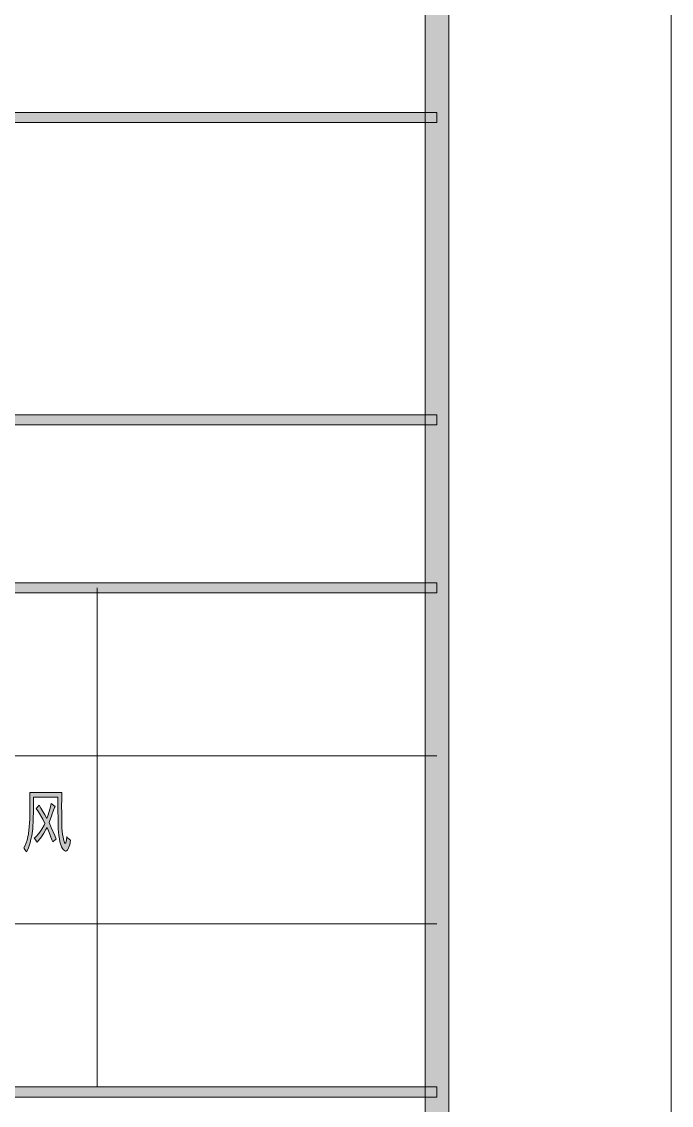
# Model space of a CAD drawing. Header units: millimetres. Extents: x 0 to 829, y 0 to 586.
# Drawn here: x 801.82 to 829.15, y 444.48 to 490.07 of the extents above; entities that cross this region are included whole.
import ezdxf

# ---------------------------------------------------------------- set-up
doc = ezdxf.new("R2010")
doc.units = ezdxf.units.MM

msp = doc.modelspace()

# ---------------------------------------------------------------- hatches: boundary and pattern name
h = msp.add_hatch(color=0)
h.dxf.hatch_style = 2
h.paths.add_polyline_path([(819.788528, 9.36625), (818.80075, 10.3505), (818.80075, 575.281778), (819.788528, 576.266028)])
h = msp.add_hatch(color=0)
h.dxf.hatch_style = 2
h.paths.add_polyline_path([(819.294639, 486.247722), (819.294639, 485.824389), (769.958667, 485.824389), (769.958667, 486.247722)])
h = msp.add_hatch(color=0)
h.dxf.hatch_style = 2
h.paths.add_polyline_path([(819.294639, 473.530083), (819.294639, 473.10675), (769.958667, 473.10675), (769.958667, 473.530083)])
h = msp.add_hatch(color=0)
h.dxf.hatch_style = 2
h.paths.add_polyline_path([(769.8105, 466.037083), (769.8105, 466.460417), (819.294639, 466.460417), (819.294639, 466.037083)])
h = msp.add_hatch(color=0)
h.dxf.hatch_style = 2
h.paths.add_polyline_path([(803.514889, 457.640972), (803.507833, 457.418722), (803.500778, 457.016556), (803.504306, 456.836639), (803.507833, 456.656722), (803.511361, 456.363917), (803.511361, 456.254556), (803.514889, 456.141667), (803.543111, 455.894722), (803.571333, 455.760667), (803.596028, 455.623083), (803.641889, 455.499611), (803.659528, 455.510194), (803.673639, 455.520778), (803.705389, 455.658361), (803.715972, 455.785361), (803.754778, 455.735972), (803.835917, 455.665417), (803.881778, 455.64425), (803.842972, 455.436111), (803.754778, 455.213861), (803.712444, 455.192694), (803.670111, 455.175056), (803.581917, 455.224444), (803.543111, 455.291472), (803.500778, 455.362028), (803.43375, 455.566639), (803.412583, 455.697167), (803.387889, 455.831222), (803.363194, 456.116972), (803.359667, 456.268667), (803.352611, 456.423889), (803.349083, 457.0095), (803.349083, 457.439889), (802.318972, 457.439889), (802.318972, 456.991861), (802.308389, 456.399194), (802.297806, 456.254556), (802.287222, 456.109917), (802.244889, 455.820639), (802.213139, 455.676), (802.181389, 455.531361), (802.089667, 455.266778), (802.026167, 455.143306), (801.987361, 455.19975), (801.930917, 455.287944), (801.90975, 455.319694), (801.962667, 455.414944), (802.047333, 455.640722), (802.075556, 455.77125), (802.103778, 455.901778), (802.142583, 456.194583), (802.149639, 456.360389), (802.160222, 456.522667), (802.167278, 456.8825), (802.167278, 457.076528), (802.167278, 457.270556), (802.16375, 457.552778), (802.160222, 457.640972)])
h = msp.add_hatch(color=0)
h.dxf.hatch_style = 2
h.paths.add_polyline_path([(803.225611, 457.051833), (803.200917, 457.0095), (803.140944, 456.857806), (803.109194, 456.751972), (803.073917, 456.646139), (803.006889, 456.459167), (802.975139, 456.3745), (803.066861, 456.176944), (803.2115, 455.827694), (803.267944, 455.676), (803.225611, 455.647778), (803.155056, 455.591333), (803.126833, 455.566639), (803.095083, 455.658361), (802.978667, 455.958222), (802.890472, 456.166361), (802.844611, 456.081694), (802.749361, 455.926472), (802.699972, 455.852389), (802.650583, 455.781833), (802.534167, 455.630139), (802.467139, 455.552528), (802.435389, 455.616028), (802.375417, 455.697167), (802.350722, 455.721861), (802.41775, 455.774778), (802.54475, 455.922944), (802.60825, 456.014667), (802.67175, 456.106389), (802.767, 456.268667), (802.79875, 456.34275), (802.717611, 456.519139), (802.534167, 456.836639), (802.435389, 456.974222), (802.470667, 457.0095), (802.530639, 457.076528), (802.551806, 457.108278), (802.632944, 456.981278), (802.79875, 456.699056), (802.883417, 456.543833), (802.929278, 456.66025), (803.017472, 456.981278), (803.059806, 457.185889)])
h = msp.add_hatch(color=0)
h.dxf.hatch_style = 2
h.paths.add_polyline_path([(769.958667, 444.831611), (769.958667, 445.254944), (819.294639, 445.254944), (819.294639, 444.831611)])

# ---------------------------------------------------------------- linework, layer by layer
at = {"color": 0, "lineweight": 0}
for points in [[(0, 0), (0, 585.632278), (829.154778, 585.632278), (829.154778, 0)], [(819.788528, 9.36625), (818.80075, 10.3505), (818.80075, 575.281778), (819.788528, 576.266028)], [(819.294639, 486.247722), (819.294639, 485.824389), (769.958667, 485.824389), (769.958667, 486.247722)], [(819.294639, 473.530083), (819.294639, 473.10675), (769.958667, 473.10675), (769.958667, 473.530083)], [(769.8105, 466.037083), (769.8105, 466.460417), (819.294639, 466.460417), (819.294639, 466.037083)], [(803.514889, 457.640972), (803.507833, 457.418722), (803.500778, 457.016556), (803.504306, 456.836639), (803.507833, 456.656722), (803.511361, 456.363917), (803.511361, 456.254556), (803.514889, 456.141667), (803.543111, 455.894722), (803.571333, 455.760667), (803.596028, 455.623083), (803.641889, 455.499611), (803.659528, 455.510194), (803.673639, 455.520778), (803.705389, 455.658361), (803.715972, 455.785361), (803.754778, 455.735972), (803.835917, 455.665417), (803.881778, 455.64425), (803.842972, 455.436111), (803.754778, 455.213861), (803.712444, 455.192694), (803.670111, 455.175056), (803.581917, 455.224444), (803.543111, 455.291472), (803.500778, 455.362028), (803.43375, 455.566639), (803.412583, 455.697167), (803.387889, 455.831222), (803.363194, 456.116972), (803.359667, 456.268667), (803.352611, 456.423889), (803.349083, 457.0095), (803.349083, 457.439889), (802.318972, 457.439889), (802.318972, 456.991861), (802.308389, 456.399194), (802.297806, 456.254556), (802.287222, 456.109917), (802.244889, 455.820639), (802.213139, 455.676), (802.181389, 455.531361), (802.089667, 455.266778), (802.026167, 455.143306), (801.987361, 455.19975), (801.930917, 455.287944), (801.90975, 455.319694), (801.962667, 455.414944), (802.047333, 455.640722), (802.075556, 455.77125), (802.103778, 455.901778), (802.142583, 456.194583), (802.149639, 456.360389), (802.160222, 456.522667), (802.167278, 456.8825), (802.167278, 457.076528), (802.167278, 457.270556), (802.16375, 457.552778), (802.160222, 457.640972)], [(803.225611, 457.051833), (803.200917, 457.0095), (803.140944, 456.857806), (803.109194, 456.751972), (803.073917, 456.646139), (803.006889, 456.459167), (802.975139, 456.3745), (803.066861, 456.176944), (803.2115, 455.827694), (803.267944, 455.676), (803.225611, 455.647778), (803.155056, 455.591333), (803.126833, 455.566639), (803.095083, 455.658361), (802.978667, 455.958222), (802.890472, 456.166361), (802.844611, 456.081694), (802.749361, 455.926472), (802.699972, 455.852389), (802.650583, 455.781833), (802.534167, 455.630139), (802.467139, 455.552528), (802.435389, 455.616028), (802.375417, 455.697167), (802.350722, 455.721861), (802.41775, 455.774778), (802.54475, 455.922944), (802.60825, 456.014667), (802.67175, 456.106389), (802.767, 456.268667), (802.79875, 456.34275), (802.717611, 456.519139), (802.534167, 456.836639), (802.435389, 456.974222), (802.470667, 457.0095), (802.530639, 457.076528), (802.551806, 457.108278), (802.632944, 456.981278), (802.79875, 456.699056), (802.883417, 456.543833), (802.929278, 456.66025), (803.017472, 456.981278), (803.059806, 457.185889)], [(769.958667, 444.831611), (769.958667, 445.254944), (819.294639, 445.254944), (819.294639, 444.831611)]]:
    msp.add_lwpolyline(points, close=True, dxfattribs=at)
for points in [[(805.000083, 466.24875), (805.000083, 445.240833)], [(769.8105, 459.182611), (819.294639, 459.182611)], [(769.8105, 452.112944), (819.294639, 452.112944)]]:
    msp.add_lwpolyline(points, dxfattribs=at)

doc.saveas('drawing.dxf')
